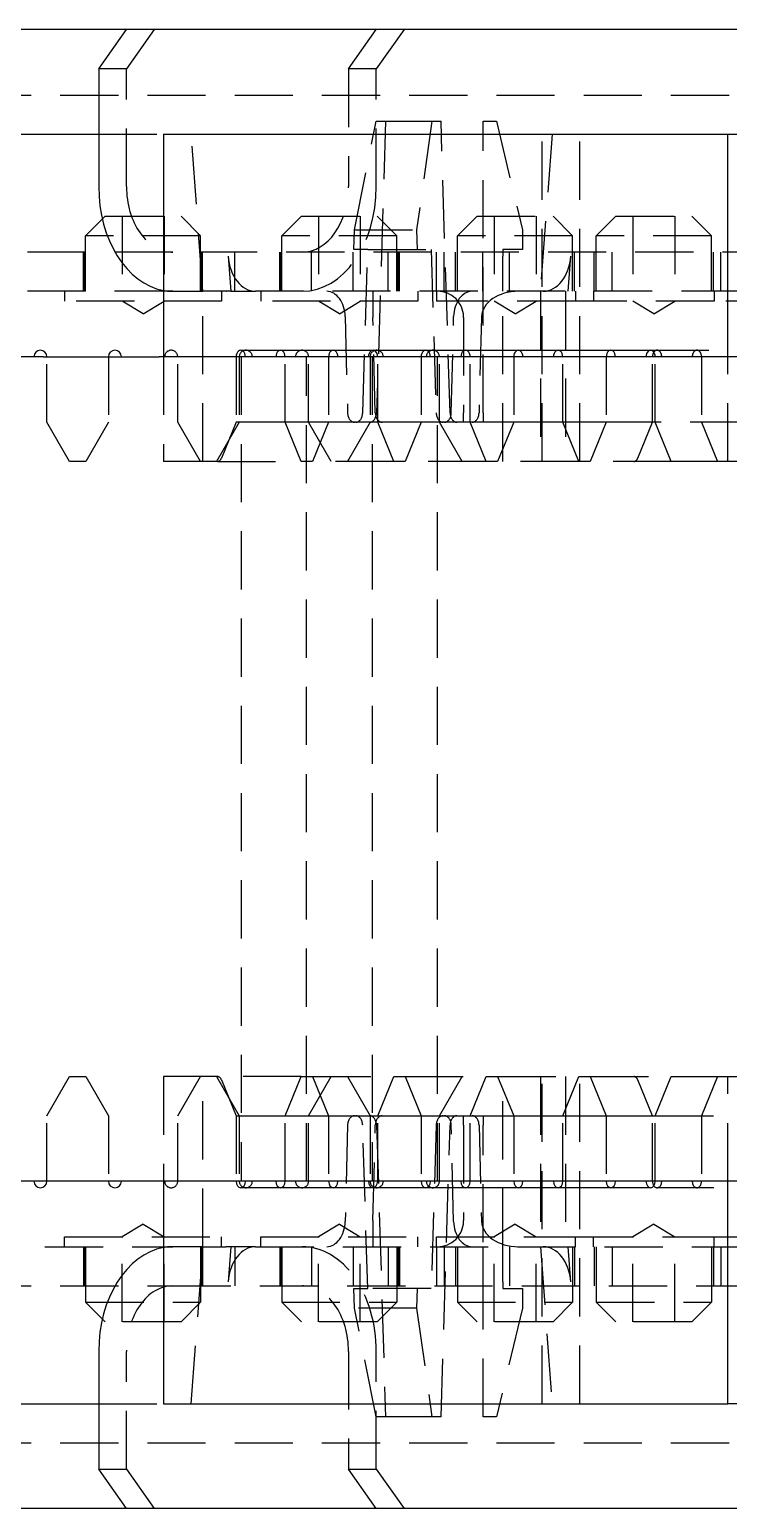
# Model space of a CAD drawing. Header units: millimetres. Extents: x -116965 to 323937, y 291661 to 566926.
# Drawn here: x -11958.5 to -11920.3, y 326005 to 326085.7 of the extents above; entities that cross this region are included whole.
import ezdxf

# ---------------------------------------------------------------- set-up
doc = ezdxf.new("R2010")
doc.units = ezdxf.units.MM
doc.linetypes.add('HIDDEN2', pattern=[4.7625, 3.175, -1.5875])
doc.layers.add('ALPHA', color=255, linetype='Continuous')
doc.layers.add('Pointille_Court', color=40, linetype='HIDDEN2', lineweight=25)

msp = doc.modelspace()

# ---------------------------------------------------------------- linework, layer by layer
at = {"layer": 'ALPHA'}
for p, q in [((-11953.207706, 326085.733233), (-11970.872639, 326085.733233)), ((-11954.722935, 326083.590376), (-11953.207706, 326085.733233)), ((-11875.42596, 326085.733233), (-11953.207706, 326085.733233)), ((-11954.722935, 326083.590376), (-11954.722935, 326077.161805)), ((-11974.086925, 326080.018947), (-11954.722935, 326080.018947)), ((-11951.187401, 326080.018947), (-11920.377749, 326080.018947)), ((-11951.187401, 326080.018947), (-11951.187401, 326067.87609)), ((-11920.377749, 326067.87609), (-11920.377749, 326080.018947)), ((-11920.377749, 326080.018947), (-11918.86252, 326080.018947)), ((-11957.734498, 326067.87609), (-11981.944068, 326067.87609)), ((-11957.734498, 326067.87609), (-11951.421044, 326067.87609)), ((-11894.038021, 326067.87609), (-11951.421044, 326067.87609)), ((-11957.734498, 326022.87609), (-11981.944068, 326022.87609)), ((-11951.421044, 326022.87609), (-11957.734498, 326022.87609)), ((-11894.038021, 326022.87609), (-11951.421044, 326022.87609)), ((-11951.187401, 326022.87609), (-11951.187401, 326010.733233)), ((-11920.377749, 326010.733233), (-11920.377749, 326022.87609)), ((-11954.722935, 326013.590376), (-11954.722935, 326007.161805)), ((-11974.086925, 326010.733233), (-11954.722935, 326010.733233)), ((-11951.187401, 326010.733233), (-11920.377749, 326010.733233)), ((-11918.86252, 326010.733233), (-11920.377749, 326010.733233)), ((-11953.207706, 326005.018947), (-11954.722935, 326007.161805)), ((-11953.207706, 326005.018947), (-11973.729782, 326005.018947)), ((-11875.42596, 326005.018947), (-11953.207706, 326005.018947))]:
    msp.add_line(p, q, dxfattribs=at)
for centre, start, end in [((-11957.908354, 326067.87609), 0, 180), ((-11953.836925, 326067.87609), 0, 180), ((-11957.908354, 326022.87609), 180, 0), ((-11953.836925, 326022.87609), 180, 0)]:
    msp.add_arc(centre, 0.357143, start, end, dxfattribs=at)
for centre, major_axis, start_param, end_param in [((-11950.682325, 326077.161805), (0, 5.714286), 1.570796327, 3.016264822), ((-11946.970014, 326067.87609), (0, 0.357143), 4.71238898, 7.853981634), ((-11944.798186, 326067.87609), (0, 0.357143), 4.71238898, 7.853981634), ((-11941.919252, 326067.87609), (0, 0.357143), 4.71238898, 7.853981634), ((-11939.747424, 326067.87609), (0, 0.357143), 4.71238898, 7.853981634), ((-11936.868489, 326067.87609), (0, 0.357143), 4.71238898, 7.853981634), ((-11934.696661, 326067.87609), (0, 0.357143), 4.71238898, 7.853981634), ((-11931.817726, 326067.87609), (0, 0.357143), 4.71238898, 7.853981634), ((-11929.645898, 326067.87609), (0, 0.357143), 4.71238898, 7.853981634), ((-11926.766963, 326067.87609), (0, 0.357143), 4.71238898, 7.853981634), ((-11924.595135, 326067.87609), (0, 0.357143), 4.71238898, 7.853981634), ((-11946.970014, 326022.87609), (0, 0.357143), 1.570796327, 4.71238898), ((-11944.798186, 326022.87609), (0, 0.357143), 1.570796327, 4.71238898), ((-11941.919252, 326022.87609), (0, 0.357143), 1.570796327, 4.71238898), ((-11939.747424, 326022.87609), (0, 0.357143), 1.570796327, 4.71238898), ((-11936.868489, 326022.87609), (0, 0.357143), 1.570796327, 4.71238898), ((-11934.696661, 326022.87609), (0, 0.357143), 1.570796327, 4.71238898), ((-11931.817726, 326022.87609), (0, 0.357143), 1.570796327, 4.71238898), ((-11929.645898, 326022.87609), (0, 0.357143), 1.570796327, 4.71238898), ((-11926.766963, 326022.87609), (0, 0.357143), 1.570796327, 4.71238898), ((-11924.595135, 326022.87609), (0, 0.357143), 1.570796327, 4.71238898), ((-11950.682325, 326013.590376), (0, 5.714286), 0.125327831, 1.570796327)]:
    msp.add_ellipse(centre, major_axis=major_axis, ratio=0.707106781, start_param=start_param, end_param=end_param, dxfattribs=at)
at = {"layer": 'Pointille_Court'}
for p, q in [((-11951.692477, 326085.733233), (-11953.207706, 326083.590376)), ((-11941.085876, 326083.590376), (-11939.570647, 326085.733233)), ((-11938.055418, 326085.733233), (-11939.570647, 326083.590376)), ((-11953.207706, 326083.590376), (-11954.722935, 326083.590376)), ((-11953.207706, 326077.161805), (-11953.207706, 326083.590376)), ((-11939.570647, 326083.590376), (-11941.085876, 326083.590376)), ((-11941.085876, 326083.590376), (-11941.085876, 326077.161805)), ((-11939.570647, 326077.161805), (-11939.570647, 326083.590376)), ((-11975.872639, 326082.161805), (-11808.015496, 326082.161805)), ((-11940.763066, 326074.804662), (-11939.570647, 326080.733233)), ((-11939.570647, 326080.733233), (-11939.065571, 326080.733233)), ((-11939.065571, 326080.733233), (-11939.554892, 326064.817106)), ((-11939.065571, 326080.733233), (-11936.035113, 326080.733233)), ((-11936.540189, 326080.733233), (-11937.368075, 326074.804662)), ((-11935.545791, 326064.817106), (-11936.035113, 326080.733233)), ((-11933.729782, 326080.733233), (-11933.015496, 326080.733233)), ((-11933.729782, 326064.82155), (-11933.729782, 326080.733233)), ((-11933.015496, 326080.733233), (-11931.586925, 326074.804662)), ((-11954.722935, 326080.018947), (-11951.187401, 326080.018947)), ((-11949.035145, 326071.447519), (-11949.672172, 326080.018947)), ((-11929.974198, 326080.018947), (-11930.611226, 326071.447519)), ((-11930.515496, 326062.161805), (-11930.515496, 326080.018947)), ((-11928.458969, 326062.161805), (-11928.458969, 326080.018947)), ((-11954.372639, 326075.554662), (-11955.444068, 326074.483233)), ((-11954.372639, 326075.554662), (-11950.229782, 326075.554662)), ((-11953.444068, 326075.554662), (-11953.444068, 326071.447519)), ((-11951.158354, 326075.554662), (-11951.158354, 326071.447519)), ((-11950.229782, 326075.554662), (-11949.158354, 326074.483233)), ((-11943.658354, 326075.554662), (-11944.729782, 326074.483233)), ((-11943.658354, 326075.554662), (-11939.515496, 326075.554662)), ((-11942.729782, 326075.554662), (-11942.729782, 326071.447519)), ((-11940.444068, 326075.554662), (-11940.444068, 326071.447519)), ((-11939.515496, 326075.554662), (-11938.444068, 326074.483233)), ((-11934.065931, 326075.554662), (-11935.13736, 326074.483233)), ((-11934.065931, 326075.554662), (-11929.923074, 326075.554662)), ((-11933.13736, 326075.554662), (-11933.13736, 326071.447519)), ((-11930.851646, 326075.554662), (-11930.851646, 326071.447519)), ((-11929.923074, 326075.554662), (-11928.851646, 326074.483233)), ((-11926.489787, 326075.554662), (-11927.561216, 326074.483233)), ((-11926.489787, 326075.554662), (-11922.34693, 326075.554662)), ((-11925.561216, 326075.554662), (-11925.561216, 326071.447519)), ((-11923.275502, 326075.554662), (-11923.275502, 326071.447519)), ((-11922.34693, 326075.554662), (-11921.275502, 326074.483233)), ((-11955.444068, 326071.447519), (-11955.444068, 326074.483233)), ((-11949.158354, 326074.483233), (-11955.444068, 326074.483233)), ((-11949.158354, 326071.447519), (-11949.158354, 326074.483233)), ((-11944.729782, 326071.447519), (-11944.729782, 326074.483233)), ((-11938.444068, 326074.483233), (-11944.729782, 326074.483233)), ((-11940.796006, 326073.733233), (-11940.763066, 326074.804662)), ((-11940.763066, 326074.804662), (-11937.368075, 326074.804662)), ((-11938.444068, 326071.447519), (-11938.444068, 326074.483233)), ((-11937.368075, 326074.804662), (-11937.335135, 326073.733233)), ((-11935.13736, 326071.447519), (-11935.13736, 326074.483233)), ((-11928.851646, 326074.483233), (-11935.13736, 326074.483233)), ((-11931.586925, 326074.804662), (-11931.586925, 326073.733233)), ((-11928.851646, 326071.447519), (-11928.851646, 326074.483233)), ((-11927.561216, 326071.447519), (-11927.561216, 326074.483233)), ((-11921.275502, 326074.483233), (-11927.561216, 326074.483233)), ((-11921.275502, 326071.447519), (-11921.275502, 326074.483233)), ((-11940.038391, 326073.733233), (-11940.796006, 326073.733233)), ((-11940.312507, 326064.817106), (-11940.038391, 326073.733233)), ((-11940.038391, 326073.733233), (-11936.577521, 326073.733233)), ((-11936.577521, 326073.733233), (-11936.303406, 326064.817106)), ((-11931.586925, 326073.733233), (-11932.658354, 326073.733233)), ((-11932.658354, 326073.733233), (-11932.658354, 326073.366386)), ((-11950.682325, 326073.590376), (-11975.872639, 326073.590376)), ((-11955.551211, 326071.447519), (-11955.551211, 326073.590376)), ((-11955.515496, 326071.447519), (-11955.515496, 326073.590376)), ((-11869.870121, 326073.590376), (-11950.682325, 326073.590376)), ((-11949.086925, 326071.447519), (-11949.086925, 326073.590376)), ((-11949.051211, 326071.447519), (-11949.051211, 326073.590376)), ((-11947.662526, 326073.366386), (-11947.519916, 326071.447519)), ((-11947.298314, 326071.447519), (-11947.298314, 326073.590376)), ((-11944.836925, 326071.447519), (-11944.836925, 326073.590376)), ((-11944.801211, 326071.447519), (-11944.801211, 326073.590376)), ((-11943.106181, 326071.447519), (-11943.106181, 326073.590376)), ((-11940.833338, 326071.447519), (-11940.833338, 326073.590376)), ((-11938.914048, 326071.447519), (-11938.914048, 326073.590376)), ((-11938.372639, 326071.447519), (-11938.372639, 326073.590376)), ((-11938.336925, 326071.447519), (-11938.336925, 326073.590376)), ((-11938.307956, 326071.447519), (-11938.307956, 326073.590376)), ((-11936.287651, 326071.447519), (-11936.287651, 326073.590376)), ((-11935.872639, 326071.447519), (-11935.872639, 326073.590376)), ((-11935.244503, 326071.447519), (-11935.244503, 326073.590376)), ((-11933.76227, 326071.447519), (-11933.76227, 326073.590376)), ((-11932.658354, 326071.447519), (-11932.658354, 326073.366386)), ((-11932.301211, 326071.447519), (-11932.301211, 326073.590376)), ((-11929.095997, 326071.447519), (-11928.953387, 326073.366386)), ((-11928.744503, 326071.447519), (-11928.744503, 326073.590376)), ((-11927.668359, 326071.447519), (-11927.668359, 326073.590376)), ((-11926.694068, 326071.447519), (-11926.694068, 326073.590376)), ((-11921.168359, 326071.447519), (-11921.168359, 326073.590376)), ((-11920.765496, 326071.447519), (-11920.765496, 326073.590376)), ((-11950.682325, 326071.447519), (-11971.944068, 326071.447519)), ((-11956.586925, 326071.447519), (-11956.586925, 326070.911805)), ((-11950.682325, 326071.447519), (-11949.035776, 326071.447519)), ((-11949.035776, 326062.161805), (-11949.035776, 326071.447519)), ((-11947.773086, 326071.447519), (-11949.035776, 326071.447519)), ((-11948.015496, 326071.447519), (-11948.015496, 326070.911805)), ((-11947.773086, 326071.447519), (-11947.754602, 326071.447519)), ((-11947.519916, 326071.447519), (-11947.754602, 326071.447519)), ((-11947.519916, 326071.447519), (-11947.268009, 326071.447519)), ((-11947.268009, 326071.447519), (-11946.155598, 326071.447519)), ((-11919.740721, 326071.447519), (-11946.155598, 326071.447519)), ((-11945.872639, 326071.447519), (-11945.872639, 326070.911805)), ((-11939.75277, 326071.447519), (-11939.75277, 326070.068804)), ((-11937.301211, 326071.447519), (-11937.301211, 326070.911805)), ((-11936.280217, 326071.447519), (-11936.280217, 326070.911805)), ((-11932.658354, 326062.161805), (-11932.658354, 326071.447519)), ((-11930.610594, 326071.447519), (-11930.610594, 326062.161805)), ((-11929.243298, 326071.447519), (-11929.243298, 326062.161805)), ((-11928.704073, 326071.447519), (-11928.704073, 326070.911805)), ((-11927.708789, 326071.447519), (-11927.708789, 326070.911805)), ((-11921.127929, 326071.447519), (-11921.127929, 326070.911805)), ((-11948.015496, 326070.911805), (-11956.586925, 326070.911805)), ((-11952.301211, 326070.225107), (-11953.444068, 326070.911805)), ((-11952.301211, 326070.225107), (-11951.158354, 326070.911805)), ((-11937.301211, 326070.911805), (-11945.872639, 326070.911805)), ((-11941.586925, 326070.225107), (-11942.729782, 326070.911805)), ((-11941.586925, 326070.225107), (-11940.444068, 326070.911805)), ((-11928.704073, 326070.911805), (-11936.280217, 326070.911805)), ((-11931.994503, 326070.225107), (-11933.13736, 326070.911805)), ((-11931.994503, 326070.225107), (-11930.851646, 326070.911805)), ((-11921.127929, 326070.911805), (-11928.704073, 326070.911805)), ((-11924.418359, 326070.225107), (-11925.561216, 326070.911805)), ((-11924.418359, 326070.225107), (-11923.275502, 326070.911805)), ((-11912.5565, 326070.911805), (-11921.127929, 326070.911805)), ((-11941.268614, 326070.068804), (-11941.139048, 326064.82168)), ((-11939.62382, 326064.82168), (-11939.752154, 326070.018947)), ((-11935.476864, 326064.82168), (-11935.347298, 326070.068804)), ((-11934.801211, 326070.018947), (-11934.801211, 326064.82168)), ((-11933.833301, 326070.018947), (-11933.961635, 326064.82168)), ((-11946.970014, 326068.233233), (-11944.798186, 326068.233233)), ((-11944.798186, 326068.233233), (-11941.919252, 326068.233233)), ((-11941.919252, 326068.233233), (-11939.747424, 326068.233233)), ((-11939.747424, 326068.233233), (-11936.868489, 326068.233233)), ((-11936.868489, 326068.233233), (-11934.696661, 326068.233233)), ((-11934.696661, 326068.233233), (-11931.817726, 326068.233233)), ((-11931.817726, 326068.233233), (-11929.645898, 326068.233233)), ((-11929.645898, 326068.233233), (-11926.766963, 326068.233233)), ((-11926.766963, 326068.233233), (-11924.595135, 326068.233233)), ((-11924.595135, 326068.233233), (-11911.614675, 326068.233233)), ((-11957.551211, 326064.304662), (-11957.551211, 326067.87609)), ((-11954.194068, 326067.87609), (-11954.194068, 326064.304662)), ((-11951.187401, 326067.87609), (-11951.187401, 326062.161805)), ((-11950.408354, 326064.304662), (-11950.408354, 326067.87609)), ((-11947.222552, 326067.87609), (-11947.222552, 326064.304662)), ((-11947.051211, 326067.87609), (-11947.051211, 326064.304662)), ((-11946.944068, 326067.87609), (-11946.944068, 326022.87609)), ((-11944.545648, 326064.304662), (-11944.545648, 326067.87609)), ((-11943.372639, 326022.87609), (-11943.372639, 326067.87609)), ((-11943.265496, 326064.304662), (-11943.265496, 326067.87609)), ((-11942.17179, 326067.87609), (-11942.17179, 326064.304662)), ((-11939.908354, 326067.87609), (-11939.908354, 326064.304662)), ((-11939.801211, 326067.87609), (-11939.801211, 326022.87609)), ((-11939.494886, 326064.304662), (-11939.494886, 326067.87609)), ((-11937.121027, 326067.87609), (-11937.121027, 326064.304662)), ((-11936.229782, 326022.87609), (-11936.229782, 326067.87609)), ((-11936.122639, 326064.304662), (-11936.122639, 326067.87609)), ((-11934.444123, 326064.304662), (-11934.444123, 326067.87609)), ((-11932.070264, 326067.87609), (-11932.070264, 326064.304662)), ((-11929.39336, 326064.304662), (-11929.39336, 326067.87609)), ((-11927.019502, 326067.87609), (-11927.019502, 326064.304662)), ((-11924.49412, 326064.304662), (-11924.49412, 326067.87609)), ((-11924.342597, 326064.304662), (-11924.342597, 326067.87609)), ((-11921.817216, 326067.87609), (-11921.817216, 326064.304662)), ((-11920.377749, 326062.161805), (-11920.377749, 326067.87609)), ((-11934.801211, 326064.304662), (-11934.801211, 326064.82168)), ((-11933.729782, 326064.82155), (-11933.729782, 326064.304662)), ((-11956.314032, 326062.161805), (-11957.551211, 326064.304662)), ((-11954.194068, 326064.304662), (-11955.431247, 326062.161805)), ((-11949.171174, 326062.161805), (-11950.408354, 326064.304662)), ((-11947.051211, 326064.304662), (-11948.28839, 326062.161805)), ((-11947.222552, 326064.304662), (-11948.024469, 326062.340376)), ((-11944.545648, 326064.304662), (-11947.222552, 326064.304662)), ((-11942.17179, 326064.304662), (-11944.545648, 326064.304662)), ((-11943.67083, 326062.161805), (-11944.545648, 326064.304662)), ((-11942.028317, 326062.161805), (-11943.265496, 326064.304662)), ((-11942.17179, 326064.304662), (-11943.046608, 326062.161805)), ((-11939.494886, 326064.304662), (-11942.17179, 326064.304662)), ((-11939.908354, 326064.304662), (-11941.145533, 326062.161805)), ((-11937.121027, 326064.304662), (-11939.494886, 326064.304662)), ((-11938.620068, 326062.161805), (-11939.494886, 326064.304662)), ((-11937.121027, 326064.304662), (-11937.995845, 326062.161805)), ((-11934.444123, 326064.304662), (-11937.121027, 326064.304662)), ((-11934.88546, 326062.161805), (-11936.122639, 326064.304662)), ((-11932.070264, 326064.304662), (-11934.444123, 326064.304662)), ((-11933.569305, 326062.161805), (-11934.444123, 326064.304662)), ((-11932.070264, 326064.304662), (-11932.945082, 326062.161805)), ((-11929.39336, 326064.304662), (-11932.070264, 326064.304662)), ((-11927.019502, 326064.304662), (-11929.39336, 326064.304662)), ((-11928.518542, 326062.161805), (-11929.39336, 326064.304662)), ((-11927.019502, 326064.304662), (-11927.894319, 326062.161805)), ((-11924.342597, 326064.304662), (-11927.019502, 326064.304662)), ((-11925.296037, 326062.340376), (-11924.49412, 326064.304662)), ((-11914.496506, 326064.304662), (-11924.342597, 326064.304662)), ((-11923.46778, 326062.161805), (-11924.342597, 326064.304662)), ((-11921.817216, 326064.304662), (-11920.942398, 326062.161805)), ((-11955.431247, 326062.161805), (-11956.314032, 326062.161805)), ((-11948.243173, 326062.161805), (-11951.187401, 326062.161805)), ((-11948.243173, 326062.161805), (-11943.67083, 326062.161805)), ((-11943.046608, 326062.161805), (-11943.67083, 326062.161805)), ((-11938.620068, 326062.161805), (-11943.046608, 326062.161805)), ((-11937.995845, 326062.161805), (-11938.620068, 326062.161805)), ((-11933.569305, 326062.161805), (-11937.995845, 326062.161805)), ((-11932.945082, 326062.161805), (-11933.569305, 326062.161805)), ((-11928.518542, 326062.161805), (-11932.945082, 326062.161805)), ((-11927.894319, 326062.161805), (-11928.518542, 326062.161805)), ((-11923.46778, 326062.161805), (-11927.894319, 326062.161805)), ((-11920.377749, 326062.161805), (-11923.46778, 326062.161805)), ((-11918.226124, 326062.161805), (-11920.377749, 326062.161805)), ((-11957.551211, 326026.447519), (-11956.314032, 326028.590376)), ((-11956.314032, 326028.590376), (-11955.431247, 326028.590376)), ((-11955.431247, 326028.590376), (-11954.194068, 326026.447519)), ((-11951.187401, 326028.590376), (-11951.187401, 326022.87609)), ((-11948.243173, 326028.590376), (-11951.187401, 326028.590376)), ((-11950.408354, 326026.447519), (-11949.171174, 326028.590376)), ((-11949.035776, 326019.304662), (-11949.035776, 326028.590376)), ((-11948.28839, 326028.590376), (-11947.051211, 326026.447519)), ((-11943.67083, 326028.590376), (-11948.243173, 326028.590376)), ((-11948.024469, 326028.411805), (-11947.222552, 326026.447519)), ((-11944.545648, 326026.447519), (-11943.67083, 326028.590376)), ((-11943.67083, 326028.590376), (-11943.046608, 326028.590376)), ((-11943.265496, 326026.447519), (-11942.028317, 326028.590376)), ((-11943.046608, 326028.590376), (-11938.620068, 326028.590376)), ((-11943.046608, 326028.590376), (-11942.17179, 326026.447519)), ((-11941.145533, 326028.590376), (-11939.908354, 326026.447519)), ((-11939.494886, 326026.447519), (-11938.620068, 326028.590376)), ((-11938.620068, 326028.590376), (-11937.995845, 326028.590376)), ((-11937.995845, 326028.590376), (-11933.569305, 326028.590376)), ((-11937.995845, 326028.590376), (-11937.121027, 326026.447519)), ((-11936.122639, 326026.447519), (-11934.88546, 326028.590376)), ((-11934.444123, 326026.447519), (-11933.569305, 326028.590376)), ((-11933.569305, 326028.590376), (-11932.945082, 326028.590376)), ((-11932.945082, 326028.590376), (-11928.518542, 326028.590376)), ((-11932.945082, 326028.590376), (-11932.070264, 326026.447519)), ((-11932.658354, 326019.304662), (-11932.658354, 326028.590376)), ((-11930.610594, 326028.590376), (-11930.610594, 326019.304662)), ((-11930.515496, 326010.733233), (-11930.515496, 326028.590376)), ((-11929.39336, 326026.447519), (-11928.518542, 326028.590376)), ((-11929.243298, 326028.590376), (-11929.243298, 326019.304662)), ((-11928.518542, 326028.590376), (-11927.894319, 326028.590376)), ((-11928.458969, 326010.733233), (-11928.458969, 326028.590376)), ((-11927.894319, 326028.590376), (-11923.46778, 326028.590376)), ((-11927.894319, 326028.590376), (-11927.019502, 326026.447519)), ((-11924.49412, 326026.447519), (-11925.296037, 326028.411805)), ((-11924.342597, 326026.447519), (-11923.46778, 326028.590376)), ((-11923.46778, 326028.590376), (-11920.377749, 326028.590376)), ((-11920.942398, 326028.590376), (-11921.817216, 326026.447519)), ((-11920.377749, 326028.590376), (-11918.226124, 326028.590376)), ((-11920.377749, 326022.87609), (-11920.377749, 326028.590376)), ((-11957.551211, 326022.87609), (-11957.551211, 326026.447519)), ((-11954.194068, 326026.447519), (-11954.194068, 326022.87609)), ((-11950.408354, 326022.87609), (-11950.408354, 326026.447519)), ((-11947.222552, 326026.447519), (-11947.222552, 326022.87609)), ((-11947.222552, 326026.447519), (-11944.545648, 326026.447519)), ((-11947.051211, 326026.447519), (-11947.051211, 326022.87609)), ((-11944.545648, 326026.447519), (-11942.17179, 326026.447519)), ((-11944.545648, 326022.87609), (-11944.545648, 326026.447519)), ((-11943.265496, 326022.87609), (-11943.265496, 326026.447519)), ((-11942.17179, 326026.447519), (-11939.494886, 326026.447519)), ((-11942.17179, 326026.447519), (-11942.17179, 326022.87609)), ((-11939.908354, 326026.447519), (-11939.908354, 326022.87609)), ((-11939.494886, 326026.447519), (-11937.121027, 326026.447519)), ((-11939.494886, 326022.87609), (-11939.494886, 326026.447519)), ((-11937.121027, 326026.447519), (-11934.444123, 326026.447519)), ((-11937.121027, 326026.447519), (-11937.121027, 326022.87609)), ((-11936.122639, 326022.87609), (-11936.122639, 326026.447519)), ((-11934.801211, 326025.930501), (-11934.801211, 326026.447519)), ((-11934.444123, 326026.447519), (-11932.070264, 326026.447519)), ((-11934.444123, 326022.87609), (-11934.444123, 326026.447519)), ((-11933.729782, 326026.447519), (-11933.729782, 326025.941868)), ((-11932.070264, 326026.447519), (-11929.39336, 326026.447519)), ((-11932.070264, 326026.447519), (-11932.070264, 326022.87609)), ((-11929.39336, 326026.447519), (-11927.019502, 326026.447519)), ((-11929.39336, 326022.87609), (-11929.39336, 326026.447519)), ((-11927.019502, 326026.447519), (-11924.342597, 326026.447519)), ((-11927.019502, 326026.447519), (-11927.019502, 326022.87609)), ((-11924.49412, 326022.87609), (-11924.49412, 326026.447519)), ((-11924.342597, 326026.447519), (-11914.496506, 326026.447519)), ((-11924.342597, 326022.87609), (-11924.342597, 326026.447519)), ((-11921.817216, 326026.447519), (-11921.817216, 326022.87609)), ((-11941.139048, 326025.930501), (-11941.268614, 326020.683377)), ((-11940.038391, 326017.018947), (-11940.312507, 326025.935074)), ((-11939.752154, 326020.733233), (-11939.62382, 326025.930501)), ((-11939.554892, 326025.935074), (-11939.065571, 326010.018947)), ((-11936.303406, 326025.935074), (-11936.577521, 326017.018947)), ((-11936.035113, 326010.018947), (-11935.545791, 326025.935074)), ((-11935.347298, 326020.683377), (-11935.476864, 326025.930501)), ((-11934.801211, 326025.930501), (-11934.801211, 326020.733233)), ((-11933.961635, 326025.930501), (-11933.833301, 326020.733233)), ((-11933.729782, 326010.018947), (-11933.729782, 326025.941868)), ((-11944.798186, 326022.518947), (-11946.970014, 326022.518947)), ((-11941.919252, 326022.518947), (-11944.798186, 326022.518947)), ((-11939.747424, 326022.518947), (-11941.919252, 326022.518947)), ((-11936.868489, 326022.518947), (-11939.747424, 326022.518947)), ((-11934.696661, 326022.518947), (-11936.868489, 326022.518947)), ((-11931.817726, 326022.518947), (-11934.696661, 326022.518947)), ((-11929.645898, 326022.518947), (-11931.817726, 326022.518947)), ((-11926.766963, 326022.518947), (-11929.645898, 326022.518947)), ((-11924.595135, 326022.518947), (-11926.766963, 326022.518947)), ((-11911.614675, 326022.518947), (-11924.595135, 326022.518947)), ((-11952.301211, 326020.527074), (-11953.444068, 326019.840376)), ((-11952.301211, 326020.527074), (-11951.158354, 326019.840376)), ((-11941.586925, 326020.527074), (-11942.729782, 326019.840376)), ((-11941.586925, 326020.527074), (-11940.444068, 326019.840376)), ((-11939.75277, 326020.683377), (-11939.75277, 326019.304662)), ((-11931.994503, 326020.527074), (-11933.13736, 326019.840376)), ((-11931.994503, 326020.527074), (-11930.851646, 326019.840376)), ((-11924.418359, 326020.527074), (-11925.561216, 326019.840376)), ((-11924.418359, 326020.527074), (-11923.275502, 326019.840376)), ((-11956.586925, 326019.304662), (-11956.586925, 326019.840376)), ((-11956.586925, 326019.840376), (-11948.015496, 326019.840376)), ((-11948.015496, 326019.304662), (-11948.015496, 326019.840376)), ((-11945.872639, 326019.304662), (-11945.872639, 326019.840376)), ((-11945.872639, 326019.840376), (-11937.301211, 326019.840376)), ((-11937.301211, 326019.304662), (-11937.301211, 326019.840376)), ((-11936.280217, 326019.304662), (-11936.280217, 326019.840376)), ((-11936.280217, 326019.840376), (-11928.704073, 326019.840376)), ((-11928.704073, 326019.304662), (-11928.704073, 326019.840376)), ((-11928.704073, 326019.840376), (-11921.127929, 326019.840376)), ((-11927.708789, 326019.304662), (-11927.708789, 326019.840376)), ((-11921.127929, 326019.304662), (-11921.127929, 326019.840376)), ((-11921.127929, 326019.840376), (-11912.5565, 326019.840376)), ((-11971.944068, 326019.304662), (-11950.682325, 326019.304662)), ((-11955.551211, 326019.304662), (-11955.551211, 326017.161805)), ((-11955.515496, 326019.304662), (-11955.515496, 326017.161805)), ((-11955.444068, 326019.304662), (-11955.444068, 326016.268947)), ((-11953.444068, 326015.197519), (-11953.444068, 326019.304662)), ((-11951.158354, 326015.197519), (-11951.158354, 326019.304662)), ((-11949.035776, 326019.304662), (-11950.682325, 326019.304662)), ((-11949.672172, 326010.733233), (-11949.035145, 326019.304662)), ((-11949.158354, 326019.304662), (-11949.158354, 326016.268947)), ((-11949.086925, 326019.304662), (-11949.086925, 326017.161805)), ((-11949.051211, 326019.304662), (-11949.051211, 326017.161805)), ((-11949.035776, 326019.304662), (-11947.773086, 326019.304662)), ((-11947.754602, 326019.304662), (-11947.773086, 326019.304662)), ((-11947.519916, 326019.304662), (-11947.754602, 326019.304662)), ((-11947.519916, 326019.304662), (-11947.662526, 326017.385794)), ((-11947.268009, 326019.304662), (-11947.519916, 326019.304662)), ((-11947.298314, 326019.304662), (-11947.298314, 326017.161805)), ((-11946.155598, 326019.304662), (-11947.268009, 326019.304662)), ((-11946.155598, 326019.304662), (-11919.740721, 326019.304662)), ((-11944.836925, 326019.304662), (-11944.836925, 326017.161805)), ((-11944.801211, 326019.304662), (-11944.801211, 326017.161805)), ((-11944.729782, 326019.304662), (-11944.729782, 326016.268947)), ((-11943.106181, 326019.304662), (-11943.106181, 326017.161805)), ((-11942.729782, 326015.197519), (-11942.729782, 326019.304662)), ((-11940.833338, 326019.304662), (-11940.833338, 326017.161805)), ((-11940.444068, 326015.197519), (-11940.444068, 326019.304662)), ((-11938.914048, 326019.304662), (-11938.914048, 326017.161805)), ((-11938.444068, 326019.304662), (-11938.444068, 326016.268947)), ((-11938.372639, 326019.304662), (-11938.372639, 326017.161805)), ((-11938.336925, 326019.304662), (-11938.336925, 326017.161805)), ((-11938.307956, 326019.304662), (-11938.307956, 326017.161805)), ((-11936.287651, 326019.304662), (-11936.287651, 326017.161805)), ((-11935.872639, 326019.304662), (-11935.872639, 326017.161805)), ((-11935.244503, 326019.304662), (-11935.244503, 326017.161805)), ((-11935.13736, 326019.304662), (-11935.13736, 326016.268947)), ((-11933.76227, 326019.304662), (-11933.76227, 326017.161805)), ((-11933.13736, 326015.197519), (-11933.13736, 326019.304662)), ((-11932.658354, 326017.385794), (-11932.658354, 326019.304662)), ((-11932.301211, 326019.304662), (-11932.301211, 326017.161805)), ((-11930.851646, 326015.197519), (-11930.851646, 326019.304662)), ((-11930.611226, 326019.304662), (-11929.974198, 326010.733233)), ((-11928.953387, 326017.385794), (-11929.095997, 326019.304662)), ((-11928.851646, 326019.304662), (-11928.851646, 326016.268947)), ((-11928.744503, 326019.304662), (-11928.744503, 326017.161805)), ((-11927.668359, 326019.304662), (-11927.668359, 326017.161805)), ((-11927.561216, 326019.304662), (-11927.561216, 326016.268947)), ((-11926.694068, 326019.304662), (-11926.694068, 326017.161805)), ((-11925.561216, 326015.197519), (-11925.561216, 326019.304662)), ((-11923.275502, 326015.197519), (-11923.275502, 326019.304662)), ((-11921.275502, 326019.304662), (-11921.275502, 326016.268947)), ((-11921.168359, 326019.304662), (-11921.168359, 326017.161805)), ((-11920.765496, 326019.304662), (-11920.765496, 326017.161805)), ((-11975.872639, 326017.161805), (-11950.682325, 326017.161805)), ((-11950.682325, 326017.161805), (-11869.870121, 326017.161805)), ((-11932.658354, 326017.385794), (-11932.658354, 326017.018947)), ((-11940.796006, 326017.018947), (-11940.038391, 326017.018947)), ((-11940.763066, 326015.947519), (-11940.796006, 326017.018947)), ((-11936.577521, 326017.018947), (-11940.038391, 326017.018947)), ((-11937.335135, 326017.018947), (-11937.368075, 326015.947519)), ((-11932.658354, 326017.018947), (-11931.586925, 326017.018947)), ((-11931.586925, 326017.018947), (-11931.586925, 326015.947519)), ((-11954.372639, 326015.197519), (-11955.444068, 326016.268947)), ((-11955.444068, 326016.268947), (-11949.158354, 326016.268947)), ((-11950.229782, 326015.197519), (-11949.158354, 326016.268947)), ((-11943.658354, 326015.197519), (-11944.729782, 326016.268947)), ((-11944.729782, 326016.268947), (-11938.444068, 326016.268947)), ((-11939.570647, 326010.018947), (-11940.763066, 326015.947519)), ((-11937.368075, 326015.947519), (-11940.763066, 326015.947519)), ((-11939.515496, 326015.197519), (-11938.444068, 326016.268947)), ((-11937.368075, 326015.947519), (-11936.540189, 326010.018947)), ((-11934.065931, 326015.197519), (-11935.13736, 326016.268947)), ((-11935.13736, 326016.268947), (-11928.851646, 326016.268947)), ((-11931.586925, 326015.947519), (-11933.015496, 326010.018947)), ((-11929.923074, 326015.197519), (-11928.851646, 326016.268947)), ((-11926.489787, 326015.197519), (-11927.561216, 326016.268947)), ((-11927.561216, 326016.268947), (-11921.275502, 326016.268947)), ((-11922.34693, 326015.197519), (-11921.275502, 326016.268947)), ((-11950.229782, 326015.197519), (-11954.372639, 326015.197519)), ((-11939.515496, 326015.197519), (-11943.658354, 326015.197519)), ((-11929.923074, 326015.197519), (-11934.065931, 326015.197519)), ((-11922.34693, 326015.197519), (-11926.489787, 326015.197519)), ((-11953.207706, 326007.161805), (-11953.207706, 326013.590376)), ((-11941.085876, 326013.590376), (-11941.085876, 326007.161805)), ((-11939.570647, 326007.161805), (-11939.570647, 326013.590376)), ((-11954.722935, 326010.733233), (-11951.187401, 326010.733233)), ((-11939.065571, 326010.018947), (-11939.570647, 326010.018947)), ((-11936.035113, 326010.018947), (-11939.065571, 326010.018947)), ((-11933.015496, 326010.018947), (-11933.729782, 326010.018947)), ((-11975.872639, 326008.590376), (-11808.015496, 326008.590376)), ((-11954.722935, 326007.161805), (-11953.207706, 326007.161805)), ((-11953.207706, 326007.161805), (-11951.692477, 326005.018947)), ((-11939.570647, 326005.018947), (-11941.085876, 326007.161805)), ((-11941.085876, 326007.161805), (-11939.570647, 326007.161805)), ((-11939.570647, 326007.161805), (-11938.055418, 326005.018947))]:
    msp.add_line(p, q, dxfattribs=at)
for centre, radius, start, end in [((-11936.229782, 326070.018947), 1.428571, 2, 90), ((-11936.229782, 326070.018947), 1.428571, 0, 2), ((-11950.765496, 326067.87609), 0.357143, 0, 180), ((-11946.694068, 326067.87609), 0.357143, 0, 180), ((-11943.622639, 326067.87609), 0.357143, 0, 180), ((-11939.551211, 326067.87609), 0.357143, 0, 180), ((-11936.479782, 326067.87609), 0.357143, 0, 180), ((-11950.765496, 326022.87609), 0.357143, 180, 0), ((-11946.694068, 326022.87609), 0.357143, 180, 0), ((-11943.622639, 326022.87609), 0.357143, 180, 0), ((-11939.551211, 326022.87609), 0.357143, 180, 0), ((-11936.479782, 326022.87609), 0.357143, 180, 0), ((-11936.229782, 326020.733233), 1.428571, 270, 358), ((-11936.229782, 326020.733233), 1.428571, 358, 0)]:
    msp.add_arc(centre, radius, start, end, dxfattribs=at)
for centre, major_axis, ratio, start_param, end_param in [((-11950.682325, 326077.161805), (0, 3.571429), 0.707106781, 1.570796327, 3.141592654), ((-11943.611257, 326077.161805), (0, 3.571429), 0.707106781, 3.141592654, 4.71238898), ((-11943.611257, 326077.161805), (0, 5.714286), 0.707106781, 3.141592654, 4.71238898), ((-11946.155598, 326073.590376), (0, 2.142857), 0.707106781, 1.675516082, 3.141592654), ((-11930.460315, 326073.590376), (0, 2.142857), 0.707106781, 3.141592654, 4.607669225), ((-11950.682325, 326077.161805), (0, 5.714286), 0.707106781, 3.016264822, 3.141592654), ((-11942.278151, 326070.018947), (0, 1.428571), 0.707106781, 4.747295565, 6.283185307), ((-11934.337761, 326070.018947), (0, 1.428571), 0.707106781, 0, 1.535889742), ((-11931.81238, 326070.018947), (-2.020305, 0), 0.707106781, 4.71238898, 6.248278722), ((-11938.742002, 326070.018947), (-0.070422, 1.427705), 0.706246588, 1.501067912, 1.535974497), ((-11932.823148, 326070.018947), (0.070422, 1.427705), 0.706246588, 1.570711571, 1.605618156), ((-11924.241582, 326067.87609), (0, 0.357143), 0.707106781, 4.71238898, 7.853981634), ((-11922.069754, 326067.87609), (0, 0.357143), 0.707106781, 4.71238898, 7.853981634), ((-11940.760472, 326064.840376), (0, 0.535714), 0.707106781, 1.605702912, 3.141592654), ((-11940.690957, 326064.840376), (0, 0.535714), 0.707106781, 3.141592654, 4.668938085), ((-11939.933342, 326064.840376), (0, 0.535714), 0.707106781, 3.141592654, 4.668938085), ((-11939.245243, 326064.840376), (0, 0.535714), 0.707106781, 1.605702912, 3.141592654), ((-11935.924956, 326064.840376), (0, 0.535714), 0.707106781, 1.614247222, 3.141592654), ((-11935.855441, 326064.840376), (0, 0.535714), 0.707106781, 3.141592654, 4.677482395), ((-11935.167342, 326064.840376), (0, 0.535714), 0.707106781, 1.614247222, 3.141592654), ((-11934.340212, 326064.840376), (0, 0.535714), 0.707106781, 3.141592654, 4.677482395), ((-11948.243173, 326062.518947), (0, 0.357143), 0.707106781, 3.141592654, 4.188790205), ((-11925.514741, 326062.518947), (0, 0.357143), 0.707106781, 3.141592654, 4.188790205), ((-11948.243173, 326028.233233), (0, 0.357143), 0.707106781, 5.235987756, 6.283185307), ((-11925.514741, 326028.233233), (0, 0.357143), 0.707106781, 5.235987756, 6.283185307), ((-11940.760472, 326025.911805), (0, 0.535714), 0.707106781, 0, 1.535889742), ((-11940.690957, 326025.911805), (0, 0.535714), 0.707106781, 4.755839876, 6.283185307), ((-11939.933342, 326025.911805), (0, 0.535714), 0.707106781, 4.755839876, 6.283185307), ((-11939.245243, 326025.911805), (0, 0.535714), 0.707106781, 0, 1.535889742), ((-11935.924956, 326025.911805), (0, 0.535714), 0.707106781, 0, 1.527345431), ((-11935.855441, 326025.911805), (0, 0.535714), 0.707106781, 4.747295565, 6.283185307), ((-11935.167342, 326025.911805), (0, 0.535714), 0.707106781, 0, 1.527345431), ((-11934.340212, 326025.911805), (0, 0.535714), 0.707106781, 4.747295565, 6.283185307), ((-11924.241582, 326022.87609), (0, 0.357143), 0.707106781, 1.570796327, 4.71238898), ((-11922.069754, 326022.87609), (0, 0.357143), 0.707106781, 1.570796327, 4.71238898), ((-11942.278151, 326020.733233), (0, 1.428571), 0.707106781, 3.141592654, 4.677482395), ((-11938.742002, 326020.733233), (-0.070422, -1.427705), 0.706246588, 4.74721081, 4.782117395), ((-11934.337761, 326020.733233), (0, 1.428571), 0.707106781, 1.605702912, 3.141592654), ((-11932.823148, 326020.733233), (0.070422, -1.427705), 0.706246588, 4.677567151, 4.712473736), ((-11931.81238, 326020.733233), (2.020305, 0), 0.707106781, 3.176499239, 4.71238898), ((-11950.682325, 326013.590376), (0, 5.714286), 0.707106781, 0, 0.125327831), ((-11946.155598, 326017.161805), (0, 2.142857), 0.707106781, 0, 1.466076572), ((-11943.611257, 326013.590376), (0, 5.714286), 0.707106781, 4.71238898, 6.283185307), ((-11930.460315, 326017.161805), (0, 2.142857), 0.707106781, 4.817108736, 6.283185307), ((-11950.682325, 326013.590376), (0, 3.571429), 0.707106781, 0, 1.570796327), ((-11943.611257, 326013.590376), (0, 3.571429), 0.707106781, 4.71238898, 6.283185307)]:
    msp.add_ellipse(centre, major_axis=major_axis, ratio=ratio, start_param=start_param, end_param=end_param, dxfattribs=at)

doc.saveas('drawing.dxf')
